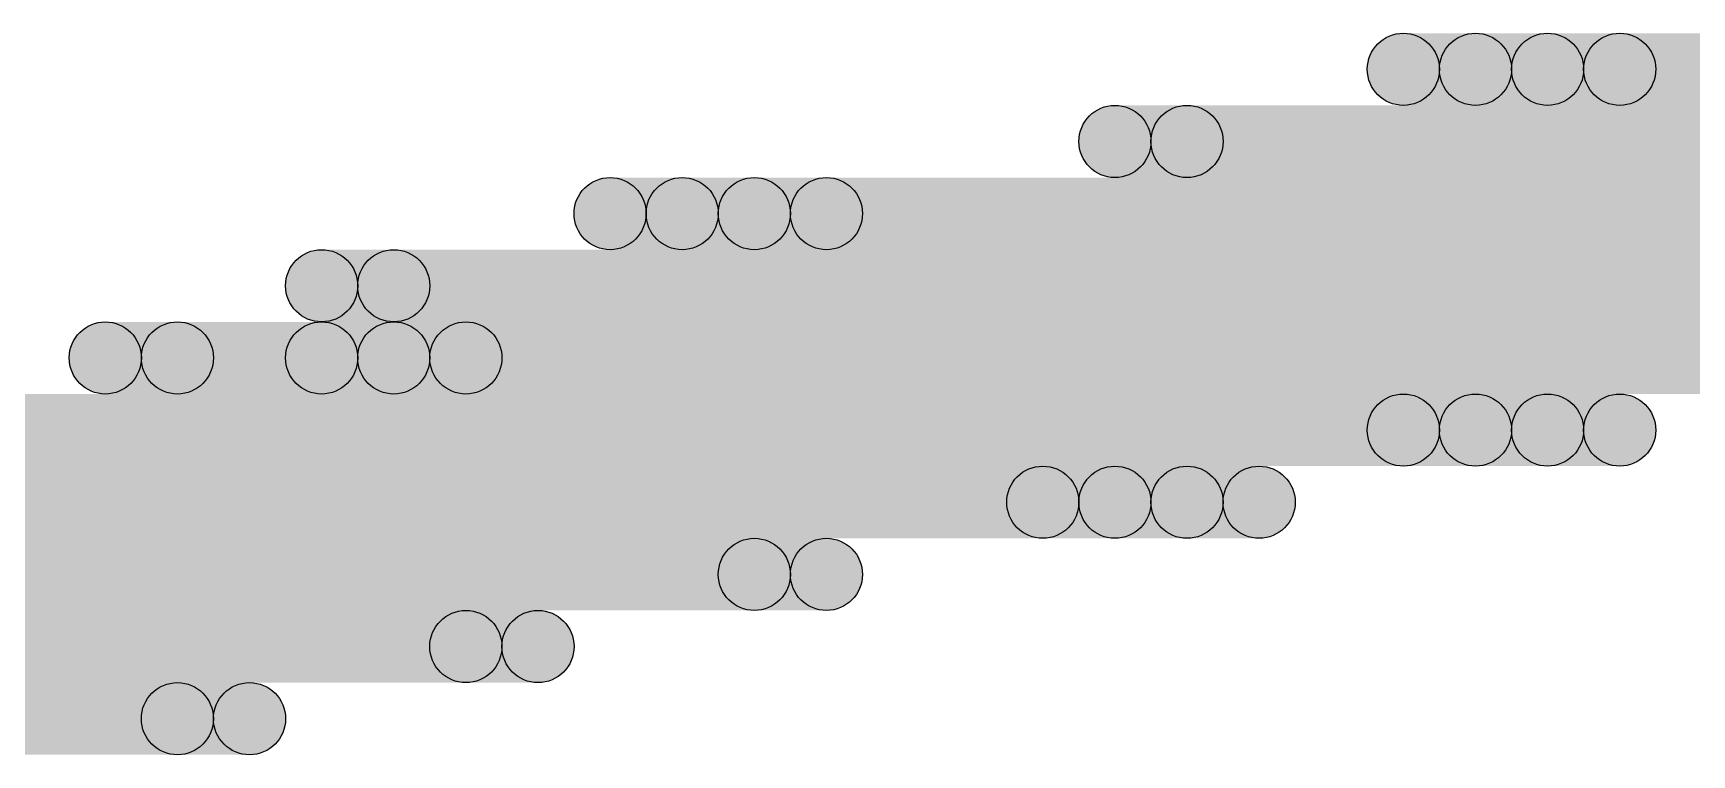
# Model space of a CAD drawing. Header units: millimetres. Extents: x 0 to 137, y 0 to 37.
# Drawn here: x 129.184 to 129.769, y 10.477 to 10.732 of the extents above; entities that cross this region are included whole.
import ezdxf

# ---------------------------------------------------------------- set-up
doc = ezdxf.new("R2010")
doc.units = ezdxf.units.MM
doc.layers.add('TopLayer', color=1, linetype='Continuous')
doc.layers.add('TopSolder', color=216, linetype='Continuous')

msp = doc.modelspace()

# ---------------------------------------------------------------- hatches: boundary and pattern name
at = {"layer": 'TopLayer'}
h = msp.add_hatch(color=1, dxfattribs=at)
edge = h.paths.add_edge_path()
edge.add_arc((129.6924, 10.7188), 0.0127, 0, 360)
for points in [[(129.6924, 10.7061), (129.6924, 10.7315), (129.7178, 10.7315), (129.7178, 10.7061)], [(129.7432, 10.7061), (129.7432, 10.7315), (130.2766, 10.7315), (130.2766, 10.7061)], [(129.5908, 10.6807), (129.5908, 10.7061), (130.3274, 10.7061), (130.3274, 10.6807)], [(129.413, 10.6553), (129.413, 10.6807), (129.4384, 10.6807), (129.4384, 10.6553)], [(129.4638, 10.6553), (129.4638, 10.6807), (130.1496, 10.6807), (130.1496, 10.6553)], [(129.3114, 10.6299), (129.3114, 10.6553), (130.0226, 10.6553), (130.0226, 10.6299)], [(129.2352, 10.6045), (129.2352, 10.6299), (129.3114, 10.6299), (129.3114, 10.6045)], [(129.3368, 10.6045), (129.3368, 10.6299), (129.921, 10.6299), (129.921, 10.6045)], [(129.1336, 10.5791), (129.1336, 10.6045), (129.6924, 10.6045), (129.6924, 10.5791)], [(129.7178, 10.5791), (129.7178, 10.6045), (129.7432, 10.6045), (129.7432, 10.5791)], [(129.032, 10.5537), (129.032, 10.5791), (129.5654, 10.5791), (129.5654, 10.5537)], [(129.5908, 10.5537), (129.5908, 10.5791), (129.6162, 10.5791), (129.6162, 10.5537)], [(128.9558, 10.5283), (128.9558, 10.5537), (129.4638, 10.5537), (129.4638, 10.5283)], [(128.905, 10.5029), (128.905, 10.5283), (129.3622, 10.5283), (129.3622, 10.5029)], [(128.8288, 10.4775), (128.8288, 10.5029), (129.2606, 10.5029), (129.2606, 10.4775)]]:
    msp.add_hatch(color=1, dxfattribs=at).paths.add_polyline_path(points)
h = msp.add_hatch(color=1, dxfattribs=at)
edge = h.paths.add_edge_path()
edge.add_arc((129.7178, 10.7188), 0.0127, 0, 360)
h = msp.add_hatch(color=1, dxfattribs=at)
edge = h.paths.add_edge_path()
edge.add_arc((129.7432, 10.7188), 0.0127, 0, 360)
h = msp.add_hatch(color=1, dxfattribs=at)
edge = h.paths.add_edge_path()
edge.add_arc((129.5908, 10.6934), 0.0127, 0, 360)
h = msp.add_hatch(color=1, dxfattribs=at)
edge = h.paths.add_edge_path()
edge.add_arc((129.413, 10.668), 0.0127, 0, 360)
h = msp.add_hatch(color=1, dxfattribs=at)
edge = h.paths.add_edge_path()
edge.add_arc((129.4384, 10.668), 0.0127, 0, 360)
h = msp.add_hatch(color=1, dxfattribs=at)
edge = h.paths.add_edge_path()
edge.add_arc((129.4638, 10.668), 0.0127, 0, 360)
h = msp.add_hatch(color=1, dxfattribs=at)
edge = h.paths.add_edge_path()
edge.add_arc((129.3114, 10.6426), 0.0127, 0, 360)
h = msp.add_hatch(color=1, dxfattribs=at)
edge = h.paths.add_edge_path()
edge.add_arc((129.2352, 10.6172), 0.0127, 0, 360)
h = msp.add_hatch(color=1, dxfattribs=at)
edge = h.paths.add_edge_path()
edge.add_arc((129.3114, 10.6172), 0.0127, 0, 360)
h = msp.add_hatch(color=1, dxfattribs=at)
edge = h.paths.add_edge_path()
edge.add_arc((129.3368, 10.6172), 0.0127, 0, 360)
h = msp.add_hatch(color=1, dxfattribs=at)
edge = h.paths.add_edge_path()
edge.add_arc((129.6924, 10.5918), 0.0127, 0, 360)
h = msp.add_hatch(color=1, dxfattribs=at)
edge = h.paths.add_edge_path()
edge.add_arc((129.7178, 10.5918), 0.0127, 0, 360)
h = msp.add_hatch(color=1, dxfattribs=at)
edge = h.paths.add_edge_path()
edge.add_arc((129.7432, 10.5918), 0.0127, 0, 360)
h = msp.add_hatch(color=1, dxfattribs=at)
edge = h.paths.add_edge_path()
edge.add_arc((129.5654, 10.5664), 0.0127, 0, 360)
h = msp.add_hatch(color=1, dxfattribs=at)
edge = h.paths.add_edge_path()
edge.add_arc((129.5908, 10.5664), 0.0127, 0, 360)
h = msp.add_hatch(color=1, dxfattribs=at)
edge = h.paths.add_edge_path()
edge.add_arc((129.6162, 10.5664), 0.0127, 0, 360)
h = msp.add_hatch(color=1, dxfattribs=at)
edge = h.paths.add_edge_path()
edge.add_arc((129.4638, 10.541), 0.0127, 0, 360)
h = msp.add_hatch(color=1, dxfattribs=at)
edge = h.paths.add_edge_path()
edge.add_arc((129.3622, 10.5156), 0.0127, 0, 360)
h = msp.add_hatch(color=1, dxfattribs=at)
edge = h.paths.add_edge_path()
edge.add_arc((129.2606, 10.4902), 0.0127, 0, 360)
at = {"layer": 'TopSolder'}
h = msp.add_hatch(color=216, dxfattribs=at)
edge = h.paths.add_edge_path()
edge.add_arc((129.667, 10.7188), 0.0127, 0, 360)
for points in [[(129.667, 10.7061), (129.667, 10.7315), (129.6924, 10.7315), (129.6924, 10.7061)], [(129.7178, 10.7061), (129.7178, 10.7315), (130.2512, 10.7315), (130.2512, 10.7061)], [(129.5654, 10.6807), (129.5654, 10.7061), (130.302, 10.7061), (130.302, 10.6807)], [(129.3876, 10.6553), (129.3876, 10.6807), (129.413, 10.6807), (129.413, 10.6553)], [(129.4384, 10.6553), (129.4384, 10.6807), (130.1242, 10.6807), (130.1242, 10.6553)], [(129.286, 10.6299), (129.286, 10.6553), (129.9972, 10.6553), (129.9972, 10.6299)], [(129.2098, 10.6045), (129.2098, 10.6299), (129.286, 10.6299), (129.286, 10.6045)], [(129.3114, 10.6045), (129.3114, 10.6299), (129.8956, 10.6299), (129.8956, 10.6045)], [(129.1082, 10.5791), (129.1082, 10.6045), (129.667, 10.6045), (129.667, 10.5791)], [(129.6924, 10.5791), (129.6924, 10.6045), (129.7178, 10.6045), (129.7178, 10.5791)], [(129.0066, 10.5537), (129.0066, 10.5791), (129.54, 10.5791), (129.54, 10.5537)], [(129.5654, 10.5537), (129.5654, 10.5791), (129.5908, 10.5791), (129.5908, 10.5537)], [(128.9304, 10.5283), (128.9304, 10.5537), (129.4384, 10.5537), (129.4384, 10.5283)], [(128.8796, 10.5029), (128.8796, 10.5283), (129.3368, 10.5283), (129.3368, 10.5029)], [(128.8034, 10.4775), (128.8034, 10.5029), (129.2352, 10.5029), (129.2352, 10.4775)]]:
    msp.add_hatch(color=216, dxfattribs=at).paths.add_polyline_path(points)
h = msp.add_hatch(color=216, dxfattribs=at)
edge = h.paths.add_edge_path()
edge.add_arc((129.6924, 10.7188), 0.0127, 0, 360)
h = msp.add_hatch(color=216, dxfattribs=at)
edge = h.paths.add_edge_path()
edge.add_arc((129.7178, 10.7188), 0.0127, 0, 360)
h = msp.add_hatch(color=216, dxfattribs=at)
edge = h.paths.add_edge_path()
edge.add_arc((129.5654, 10.6934), 0.0127, 0, 360)
h = msp.add_hatch(color=216, dxfattribs=at)
edge = h.paths.add_edge_path()
edge.add_arc((129.3876, 10.668), 0.0127, 0, 360)
h = msp.add_hatch(color=216, dxfattribs=at)
edge = h.paths.add_edge_path()
edge.add_arc((129.413, 10.668), 0.0127, 0, 360)
h = msp.add_hatch(color=216, dxfattribs=at)
edge = h.paths.add_edge_path()
edge.add_arc((129.4384, 10.668), 0.0127, 0, 360)
h = msp.add_hatch(color=216, dxfattribs=at)
edge = h.paths.add_edge_path()
edge.add_arc((129.286, 10.6426), 0.0127, 0, 360)
h = msp.add_hatch(color=216, dxfattribs=at)
edge = h.paths.add_edge_path()
edge.add_arc((129.2098, 10.6172), 0.0127, 0, 360)
h = msp.add_hatch(color=216, dxfattribs=at)
edge = h.paths.add_edge_path()
edge.add_arc((129.286, 10.6172), 0.0127, 0, 360)
h = msp.add_hatch(color=216, dxfattribs=at)
edge = h.paths.add_edge_path()
edge.add_arc((129.3114, 10.6172), 0.0127, 0, 360)
h = msp.add_hatch(color=216, dxfattribs=at)
edge = h.paths.add_edge_path()
edge.add_arc((129.667, 10.5918), 0.0127, 0, 360)
h = msp.add_hatch(color=216, dxfattribs=at)
edge = h.paths.add_edge_path()
edge.add_arc((129.6924, 10.5918), 0.0127, 0, 360)
h = msp.add_hatch(color=216, dxfattribs=at)
edge = h.paths.add_edge_path()
edge.add_arc((129.7178, 10.5918), 0.0127, 0, 360)
h = msp.add_hatch(color=216, dxfattribs=at)
edge = h.paths.add_edge_path()
edge.add_arc((129.54, 10.5664), 0.0127, 0, 360)
h = msp.add_hatch(color=216, dxfattribs=at)
edge = h.paths.add_edge_path()
edge.add_arc((129.5654, 10.5664), 0.0127, 0, 360)
h = msp.add_hatch(color=216, dxfattribs=at)
edge = h.paths.add_edge_path()
edge.add_arc((129.5908, 10.5664), 0.0127, 0, 360)
h = msp.add_hatch(color=216, dxfattribs=at)
edge = h.paths.add_edge_path()
edge.add_arc((129.4384, 10.541), 0.0127, 0, 360)
h = msp.add_hatch(color=216, dxfattribs=at)
edge = h.paths.add_edge_path()
edge.add_arc((129.3368, 10.5156), 0.0127, 0, 360)
h = msp.add_hatch(color=216, dxfattribs=at)
edge = h.paths.add_edge_path()
edge.add_arc((129.2352, 10.4902), 0.0127, 0, 360)

# ---------------------------------------------------------------- linework, layer by layer
at = {"layer": 'TopLayer'}
for centre in [(129.6924, 10.7188), (129.7178, 10.7188), (129.7432, 10.7188), (129.5908, 10.6934), (129.413, 10.668), (129.4384, 10.668), (129.4638, 10.668), (129.3114, 10.6426), (129.2352, 10.6172), (129.3114, 10.6172), (129.3368, 10.6172), (129.6924, 10.5918), (129.7178, 10.5918), (129.7432, 10.5918), (129.5654, 10.5664), (129.5908, 10.5664), (129.6162, 10.5664), (129.4638, 10.541), (129.3622, 10.5156), (129.2606, 10.4902)]:
    msp.add_circle(centre, 0.0127, dxfattribs=at)
at = {"layer": 'TopSolder'}
for centre in [(129.667, 10.7188), (129.6924, 10.7188), (129.7178, 10.7188), (129.5654, 10.6934), (129.3876, 10.668), (129.413, 10.668), (129.4384, 10.668), (129.286, 10.6426), (129.2098, 10.6172), (129.286, 10.6172), (129.3114, 10.6172), (129.667, 10.5918), (129.6924, 10.5918), (129.7178, 10.5918), (129.54, 10.5664), (129.5654, 10.5664), (129.5908, 10.5664), (129.4384, 10.541), (129.3368, 10.5156), (129.2352, 10.4902)]:
    msp.add_circle(centre, 0.0127, dxfattribs=at)

doc.saveas('drawing.dxf')
